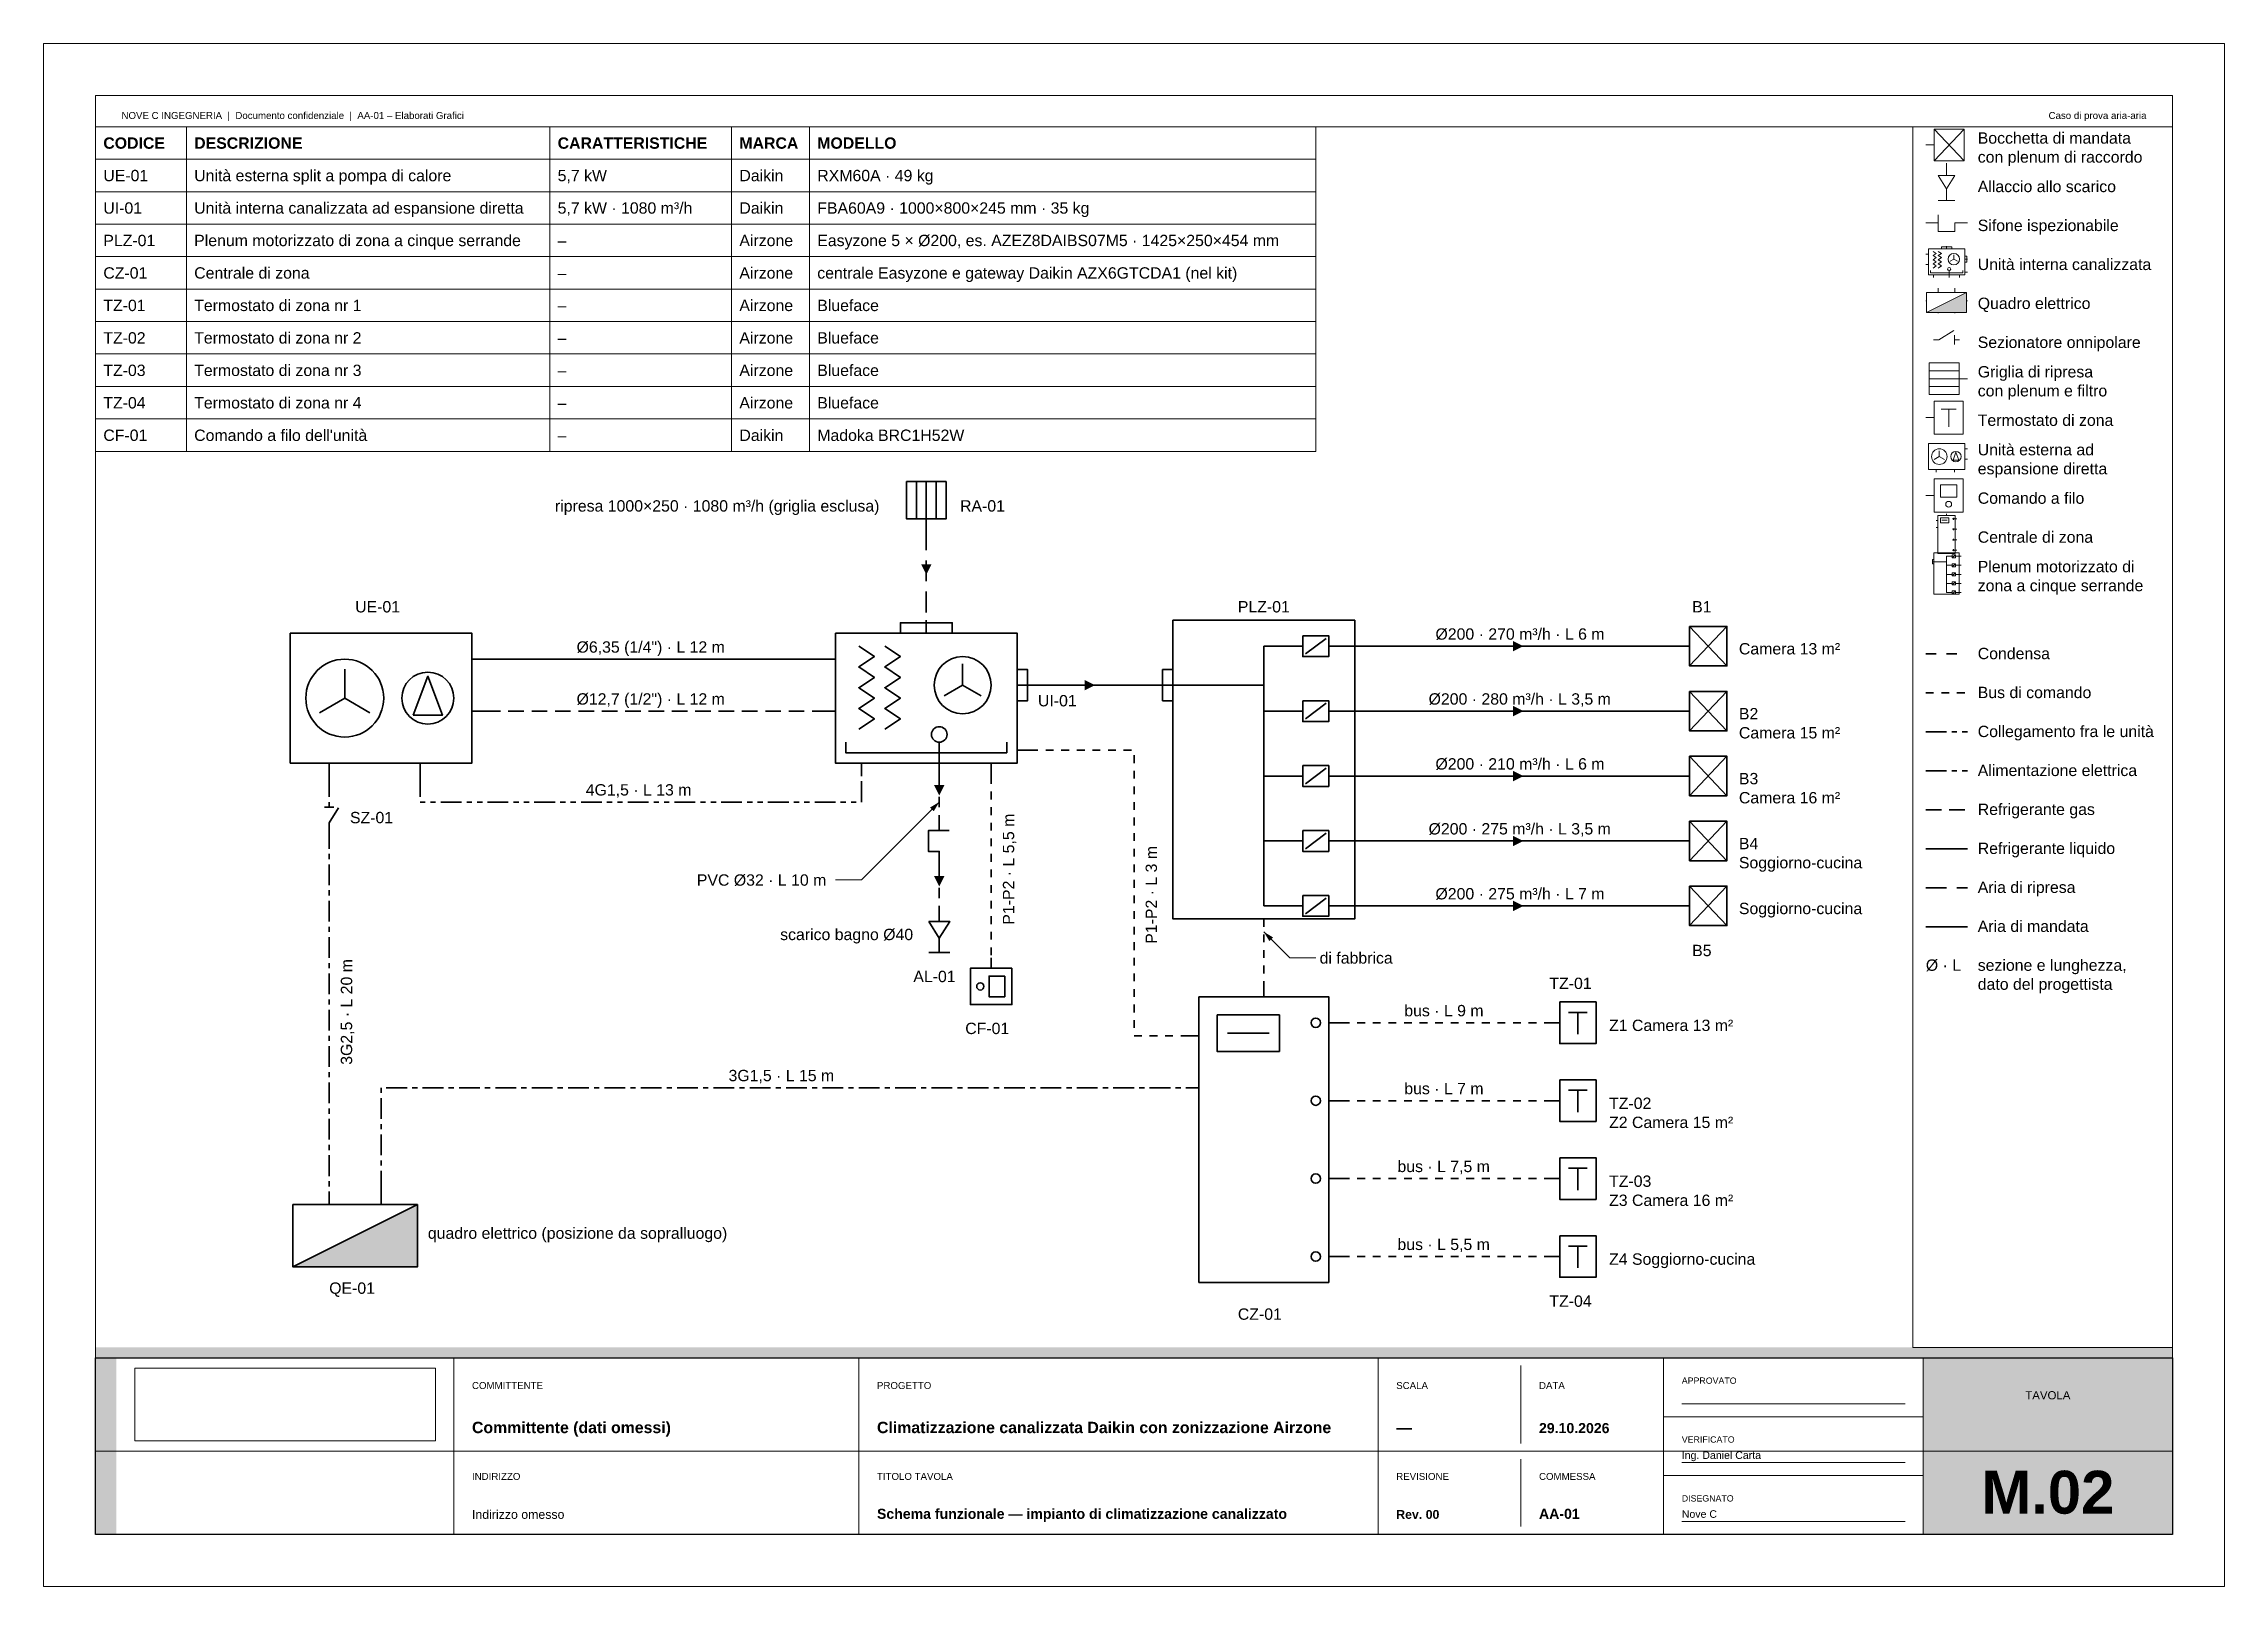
# Paper-space layout 'A3' of a CAD drawing. Header units: millimetres. Extents: x 0 to 420, y 0 to 297.
# The model-space entities are those that its viewports show. They can reach past a viewport. Long polylines and large blocks are cut down to what shows.
import ezdxf
from ezdxf.enums import TextEntityAlignment as Align

# ---------------------------------------------------------------- set-up
doc = ezdxf.new("R2010")
doc.units = ezdxf.units.MM
for name, pattern in [('NOVEC_TRATTO_1P5_1P5', [3, 1.5, -1.5]), ('NOVEC_TRATTO_2_2', [4, 2, -2]), ('NOVEC_TRATTO_3_1P5', [4.5, 3, -1.5]), ('NOVEC_TRATTO_4_1_1_1', [7, 4, -1, 1, -1]), ('NOVEC_TRATTO_4_1_1_1_1_1', [9, 4, -1, 1, -1, 1, -1]), ('NOVEC_TRATTO_4_2', [6, 4, -2])]:
    doc.linetypes.add(name, pattern=pattern)
for name, color, linetype, lineweight, true_color in [('E-CTRL-BUS', 160, 'NOVEC_TRATTO_1P5_1P5', 35, 0x2020e0), ('E-POWR-CIRC', 34, 'NOVEC_TRATTO_4_1_1_1', 35, 0x784212), ('E-POWR-LINK', 230, 'NOVEC_TRATTO_4_1_1_1_1_1', 35, 0xe91e63), ('M-CNDS-PIPE', 252, 'NOVEC_TRATTO_2_2', 35, 0x616a6b), ('M-HVAC-RETN', 134, 'NOVEC_TRATTO_4_2', 35, 0x148f77), ('M-HVAC-SPLY', 134, 'Continuous', 35, 0x148f77), ('M-REFG-GASS', 205, 'NOVEC_TRATTO_3_1P5', 35, 0x6c3483), ('M-REFG-LIQD', 205, 'Continuous', 35, 0x6c3483)]:
    doc.layers.add(name, color=color, linetype=linetype, lineweight=lineweight, true_color=true_color)
doc.layers.add('G-ANNO-NPLT', color=7, linetype='Continuous', lineweight=18, plot=False)
for name, color, linetype, lineweight in [('G-ANNO-TTLB', 7, 'Continuous', 18), ('M-ANNO-DIAM', 7, 'Continuous', 18), ('M-ANNO-IDEN', 7, 'Continuous', 18), ('M-ANNO-LEGN', 7, 'Continuous', 18), ('M-ANNO-SCHD', 7, 'Continuous', 18), ('M-DIAG-EQPM', 7, 'Continuous', 35)]:
    doc.layers.add(name, color=color, linetype=linetype, lineweight=lineweight)
doc.styles.add('NOVEC_ARIAL', font='arial.ttf')
doc.styles.add('NOVEC_ARIAL_GRASSETTO', font='arialbd.ttf')
picture_1 = doc.add_image_def('image1.jpg', size_in_pixel=(2961, 716))

# ---------------------------------------------------------------- blocks, each defined once
blk = doc.blocks.new('NoveC_FlowArrow')
h = blk.add_hatch(color=0)
h.dxf.hatch_style = 1
h.paths.add_polyline_path([(0, 0), (-2, 1), (-2, -1)])
blk = doc.blocks.new('NoveC_ReturnGrille')
at = {"color": 0, "linetype": 'Continuous', "lineweight": -2}
for p, q in [((0.8, -3.1), (8, -3.1)), ((0.8, -5), (8, -5)), ((0.8, -6.9), (8, -6.9)), ((8, -5), (10, -5))]:
    blk.add_line(p, q, dxfattribs=at)
blk.add_lwpolyline([(0.8, -1.2), (8, -1.2), (8, -8.8), (0.8, -8.8)], close=True, dxfattribs=at)
blk = doc.blocks.new('NoveC_SplitOutdoorUnit')
at = {"color": 0, "linetype": 'Continuous', "lineweight": -2}
for p, q in [((37.5, -7.5), (40, -7.5)), ((13, -15), (13, -9.4)), ((13, -15), (8.15, -17.8)), ((13, -15), (17.85, -17.8)), ((37.5, -17.5), (40, -17.5)), ((10, -27.5), (10, -30)), ((27.5, -27.5), (27.5, -30))]:
    blk.add_line(p, q, dxfattribs=at)
for points in [[(2.5, -2.5), (37.5, -2.5), (37.5, -27.5), (2.5, -27.5)], [(26.2, -18.3), (29, -10.8), (31.8, -18.3)]]:
    blk.add_lwpolyline(points, close=True, dxfattribs=at)
for centre, radius in [((13, -15), 7.5), ((29, -15), 5)]:
    blk.add_circle(centre, radius, dxfattribs=at)
blk = doc.blocks.new('NoveC_ElectricalPanel_V1')
at = {"linetype": 'Continuous', "lineweight": -2}
h = blk.add_hatch(color=0, dxfattribs=at)
h.dxf.hatch_style = 1
h.paths.add_polyline_path([(0.5, -14.5), (24.5, -2.5), (24.5, -14.5)])
at = {"color": 0, "linetype": 'Continuous', "lineweight": -2}
for p, q in [((7.5, 0), (7.5, -2.5)), ((17.5, 0), (17.5, -2.5))]:
    blk.add_line(p, q, dxfattribs=at)
for points in [[(0.5, -2.5), (24.5, -2.5), (24.5, -14.5), (0.5, -14.5)], [(0.5, -14.5), (24.5, -2.5), (24.5, -14.5)]]:
    blk.add_lwpolyline(points, close=True, dxfattribs=at)
blk = doc.blocks.new('NoveC_DuctedIndoorUnit')
at = {"color": 0, "linetype": 'Continuous', "lineweight": -2}
for p, q in [((20, 0), (20, -2.5)), ((0, -7.5), (2.5, -7.5)), ((27, -12.5), (27, -8.4)), ((27, -12.5), (23.45, -14.55)), ((27, -12.5), (30.55, -14.55)), ((37.5, -12.5), (40, -12.5)), ((0, -17.5), (2.5, -17.5)), ((22.5, -23.5), (22.5, -30)), ((37.5, -25), (40, -25)), ((7.5, -27.5), (7.5, -30)), ((32.5, -27.5), (32.5, -30))]:
    blk.add_line(p, q, dxfattribs=at)
blk.add_lwpolyline([(2.5, -2.5), (37.5, -2.5), (37.5, -27.5), (2.5, -27.5)], close=True, dxfattribs=at)
for points in [[(15, -2.5), (15, -0.5), (25, -0.5), (25, -2.5)], [(7, -5), (10, -7), (7, -9), (10, -11), (7, -13), (10, -15), (7, -17), (10, -19), (7, -21)], [(12, -5), (15, -7), (12, -9), (15, -11), (12, -13), (15, -15), (12, -17), (15, -19), (12, -21)], [(37.5, -9.5), (39.5, -9.5), (39.5, -15.5), (37.5, -15.5)], [(4.5, -23.5), (4.5, -25.5), (35.5, -25.5), (35.5, -23.5)]]:
    blk.add_lwpolyline(points, dxfattribs=at)
for centre, radius in [((27, -12.5), 5.5), ((22.5, -22), 1.5)]:
    blk.add_circle(centre, radius, dxfattribs=at)
blk = doc.blocks.new('NoveC_CondensateOutlet')
at = {"color": 0, "linetype": 'Continuous', "lineweight": -2}
for p, q in [((2.5, 0), (2.5, -3)), ((2.5, -6.2), (2.5, -9)), ((0.5, -9), (4.5, -9))]:
    blk.add_line(p, q, dxfattribs=at)
blk.add_lwpolyline([(0.5, -3), (4.5, -3), (2.5, -6.2)], close=True, dxfattribs=at)
blk = doc.blocks.new('NoveC_WiredRemote')
at = {"color": 0, "linetype": 'Continuous', "lineweight": -2}
blk.add_line((0, -5), (2, -5), dxfattribs=at)
for points in [[(2, -1), (9, -1), (9, -9), (2, -9)], [(3.5, -2.4), (7.5, -2.4), (7.5, -5.4), (3.5, -5.4)]]:
    blk.add_lwpolyline(points, close=True, dxfattribs=at)
blk.add_circle((5.5, -7.1), 0.7, dxfattribs=at)
blk = doc.blocks.new('NoveC_ZoningPlenum5')
at = {"color": 0, "linetype": 'Continuous', "lineweight": -2}
for p, q in [((28, -6.5), (32, -3.5)), ((20, -5), (20, -55)), ((20, -5), (27.5, -5)), ((32.5, -5), (40, -5)), ((0, -12.5), (2.5, -12.5)), ((2.5, -12.5), (20, -12.5)), ((28, -19), (32, -16)), ((20, -17.5), (27.5, -17.5)), ((32.5, -17.5), (40, -17.5)), ((28, -31.5), (32, -28.5)), ((20, -30), (27.5, -30)), ((32.5, -30), (40, -30)), ((28, -44), (32, -41)), ((20, -42.5), (27.5, -42.5)), ((32.5, -42.5), (40, -42.5)), ((28, -56.5), (32, -53.5)), ((20, -55), (27.5, -55)), ((32.5, -55), (40, -55))]:
    blk.add_line(p, q, dxfattribs=at)
for points in [[(2.5, 0), (37.5, 0), (37.5, -57.5), (2.5, -57.5)], [(27.5, -3), (32.5, -3), (32.5, -7), (27.5, -7)], [(27.5, -15.5), (32.5, -15.5), (32.5, -19.5), (27.5, -19.5)], [(27.5, -28), (32.5, -28), (32.5, -32), (27.5, -32)], [(27.5, -40.5), (32.5, -40.5), (32.5, -44.5), (27.5, -44.5)], [(27.5, -53), (32.5, -53), (32.5, -57), (27.5, -57)]]:
    blk.add_lwpolyline(points, close=True, dxfattribs=at)
blk.add_lwpolyline([(2.5, -9.5), (0.5, -9.5), (0.5, -15.5), (2.5, -15.5)], dxfattribs=at)
blk = doc.blocks.new('NoveC_AirDiffuser')
at = {"color": 0, "linetype": 'Continuous', "lineweight": -2}
for p, q in [((2, -1.2), (9.2, -8.8)), ((2, -8.8), (9.2, -1.2)), ((0, -5), (2, -5))]:
    blk.add_line(p, q, dxfattribs=at)
blk.add_lwpolyline([(2, -1.2), (9.2, -1.2), (9.2, -8.8), (2, -8.8)], close=True, dxfattribs=at)
blk = doc.blocks.new('NoveC_ZoneController')
at = {"color": 0, "linetype": 'Continuous', "lineweight": -2}
for p, q in [((15, 0), (15, -2.5)), ((27.5, -7.5), (30, -7.5)), ((0, -10), (2.5, -10)), ((8, -9.5), (16, -9.5)), ((0, -20), (2.5, -20)), ((27.5, -22.5), (30, -22.5)), ((27.5, -37.5), (30, -37.5)), ((27.5, -52.5), (30, -52.5))]:
    blk.add_line(p, q, dxfattribs=at)
for points in [[(2.5, -2.5), (27.5, -2.5), (27.5, -57.5), (2.5, -57.5)], [(6, -6), (18, -6), (18, -13), (6, -13)]]:
    blk.add_lwpolyline(points, close=True, dxfattribs=at)
for centre in [(25, -7.5), (25, -22.5), (25, -37.5), (25, -52.5)]:
    blk.add_circle(centre, 0.9, dxfattribs=at)
blk = doc.blocks.new('NoveC_RoomThermostat')
at = {"color": 0, "linetype": 'Continuous', "lineweight": -2}
blk.add_line((0, -5), (2, -5), dxfattribs=at)
blk.add_lwpolyline([(2, -1), (9, -1), (9, -9), (2, -9)], close=True, dxfattribs=at)
blk = doc.blocks.new('NoveC_RoomThermostat_Sigla')
at = {"color": 0, "linetype": 'Continuous', "lineweight": -2}
for points in [[(-1.8, 2), (1.8, 2)], [(0, 2), (0, -2.2)]]:
    blk.add_lwpolyline(points, dxfattribs=at)
blk = doc.blocks.new('NoveC_CondensateTrap')
at = {"color": 0, "linetype": 'Continuous', "lineweight": -2}
blk.add_line((3, -0.6), (3, -2.5), dxfattribs=at)
blk.add_lwpolyline([(0, -2.5), (3, -2.5), (3, -4.6), (7, -4.6), (7, -2.5), (10, -2.5)], dxfattribs=at)
blk = doc.blocks.new('NoveC_IsolatorSwitch')
at = {"color": 0, "linetype": 'Continuous', "lineweight": -2}
for p, q in [((0, -2.5), (1, -2.5)), ((1, -2.5), (3.9, -0.7)), ((4, -1.6), (4, -3.4)), ((4, -2.5), (5, -2.5))]:
    blk.add_line(p, q, dxfattribs=at)
blk = doc.blocks.new('NoveC_ElectricalPanel')
at = {"linetype": 'Continuous', "lineweight": -2}
h = blk.add_hatch(color=0, dxfattribs=at)
h.dxf.hatch_style = 1
h.paths.add_polyline_path([(0.5, -14.5), (24.5, -2.5), (24.5, -14.5)])
at = {"color": 0, "linetype": 'Continuous', "lineweight": -2}
for p, q in [((7.5, 0), (7.5, -2.5)), ((17.5, 0), (17.5, -2.5)), ((0, -7.5), (0.5, -7.5)), ((24.5, -7.5), (25, -7.5)), ((7.5, -14.5), (7.5, -15)), ((17.5, -14.5), (17.5, -15))]:
    blk.add_line(p, q, dxfattribs=at)
for points in [[(0.5, -2.5), (24.5, -2.5), (24.5, -14.5), (0.5, -14.5)], [(0.5, -14.5), (24.5, -2.5), (24.5, -14.5)]]:
    blk.add_lwpolyline(points, close=True, dxfattribs=at)

msp = doc.modelspace()

# ---------------------------------------------------------------- linework, layer by layer
at = {"layer": 'E-CTRL-BUS', "flags": 128}
for points in [[(190, 161), (210, 161), (210, 106), (220, 106)], [(182.5, 156), (182.5, 121)], [(235, 128.5), (235, 116)], [(250, 108.5), (290, 108.5)], [(250, 93.5), (290, 93.5)], [(250, 78.5), (290, 78.5)], [(250, 63.5), (290, 63.5)]]:
    msp.add_lwpolyline(points, dxfattribs=at)
at = {"layer": 'E-POWR-CIRC', "flags": 128}
for points in [[(55, 156), (55, 151)], [(55, 146), (55, 76)], [(65, 76), (65, 96), (220, 96)]]:
    msp.add_lwpolyline(points, dxfattribs=at)
at = {"layer": 'E-POWR-LINK', "flags": 128}
msp.add_lwpolyline([(72.5, 156), (72.5, 151), (157.5, 151), (157.5, 156)], dxfattribs=at)
at = {"layer": 'M-ANNO-DIAM'}
for p, q in [((172.5, 151), (157.5, 136)), ((157.5, 136), (152.5, 136)), ((235, 126), (240, 121)), ((240, 121), (245, 121))]:
    msp.add_line(p, q, dxfattribs=at)
for points in [[(172.5, 151), (171.4393, 149.2322), (170.7322, 149.9393)], [(235, 126), (236.7678, 124.9393), (236.0607, 124.2322)]]:
    msp.add_solid(points, dxfattribs=at)
at = {"layer": 'M-ANNO-LEGN', "color": 252, "linetype": 'NOVEC_TRATTO_2_2', "lineweight": 35, "true_color": 0x616a6b}
msp.add_line((362.5, 179.5), (370.5, 179.5), dxfattribs=at)
at = {"layer": 'M-ANNO-LEGN', "color": 160, "linetype": 'NOVEC_TRATTO_1P5_1P5', "lineweight": 35, "true_color": 0x2020e0}
msp.add_line((362.5, 172), (370.5, 172), dxfattribs=at)
at = {"layer": 'M-ANNO-LEGN', "color": 230, "linetype": 'NOVEC_TRATTO_4_1_1_1_1_1', "lineweight": 35, "true_color": 0xe91e63}
msp.add_line((362.5, 164.5), (370.5, 164.5), dxfattribs=at)
at = {"layer": 'M-ANNO-LEGN', "color": 34, "linetype": 'NOVEC_TRATTO_4_1_1_1', "lineweight": 35, "true_color": 0x784212}
msp.add_line((362.5, 157), (370.5, 157), dxfattribs=at)
at = {"layer": 'M-ANNO-LEGN', "color": 205, "linetype": 'NOVEC_TRATTO_3_1P5', "lineweight": 35, "true_color": 0x6c3483}
msp.add_line((362.5, 149.5), (370.5, 149.5), dxfattribs=at)
at = {"layer": 'M-ANNO-LEGN', "color": 205, "linetype": 'Continuous', "lineweight": 35, "true_color": 0x6c3483}
msp.add_line((362.5, 142), (370.5, 142), dxfattribs=at)
at = {"layer": 'M-ANNO-LEGN', "color": 134, "linetype": 'NOVEC_TRATTO_4_2', "lineweight": 35, "true_color": 0x148f77}
msp.add_line((362.5, 134.5), (370.5, 134.5), dxfattribs=at)
at = {"layer": 'M-ANNO-LEGN', "color": 134, "linetype": 'Continuous', "lineweight": 35, "true_color": 0x148f77}
msp.add_line((362.5, 127), (370.5, 127), dxfattribs=at)
at = {"layer": 'M-ANNO-LEGN'}
msp.add_lwpolyline([(360, 281), (410, 281), (410, 46), (360, 46)], close=True, dxfattribs=at)
at = {"layer": 'M-ANNO-SCHD'}
for p, q in [((10, 281), (245, 281)), ((10, 281), (10, 218.5)), ((27.5, 281), (27.5, 218.5)), ((97.5, 281), (97.5, 218.5)), ((132.5, 281), (132.5, 218.5)), ((147.5, 281), (147.5, 218.5)), ((245, 281), (245, 218.5)), ((10, 274.75), (245, 274.75)), ((10, 268.5), (245, 268.5)), ((10, 262.25), (245, 262.25)), ((10, 256), (245, 256)), ((10, 249.75), (245, 249.75)), ((10, 243.5), (245, 243.5)), ((10, 237.25), (245, 237.25)), ((10, 231), (245, 231)), ((10, 224.75), (245, 224.75)), ((10, 218.5), (245, 218.5))]:
    msp.add_line(p, q, dxfattribs=at)
at = {"layer": 'M-CNDS-PIPE', "flags": 128}
for points in [[(172.5, 156), (172.5, 148.5)], [(172.5, 138.5), (172.5, 131)]]:
    msp.add_lwpolyline(points, dxfattribs=at)
at = {"layer": 'M-HVAC-RETN', "flags": 128}
msp.add_lwpolyline([(170, 203.5), (170, 186)], dxfattribs=at)
at = {"layer": 'M-HVAC-SPLY', "flags": 128}
for points in [[(255, 181), (315, 181)], [(190, 173.5), (215, 173.5)], [(255, 168.5), (315, 168.5)], [(255, 156), (315, 156)], [(255, 143.5), (315, 143.5)], [(255, 131), (315, 131)]]:
    msp.add_lwpolyline(points, dxfattribs=at)
at = {"layer": 'M-REFG-GASS', "flags": 128}
msp.add_lwpolyline([(85, 168.5), (150, 168.5)], dxfattribs=at)
at = {"layer": 'M-REFG-LIQD', "flags": 128}
msp.add_lwpolyline([(85, 178.5), (150, 178.5)], dxfattribs=at)

# ---------------------------------------------------------------- block references
at = {"layer": 'M-ANNO-LEGN', "lineweight": 18}
for name, p, xscale, yscale in [('NoveC_AirDiffuser', (362.5, 281.5), 0.8, 0.8), ('NoveC_CondensateOutlet', (364.5, 274), 0.8, 0.8), ('NoveC_CondensateTrap', (362.5, 264.5), 0.8, 0.8), ('NoveC_DuctedIndoorUnit', (362.5, 258), 0.2, 0.2), ('NoveC_ElectricalPanel', (362.5, 249.9), 0.32, 0.32), ('NoveC_ReturnGrille', (362.5, 236.5), 0.8, 0.8), ('NoveC_RoomThermostat', (362.5, 229), 0.8, 0.8), ('NoveC_RoomThermostat_Sigla', (366.9, 225), 0.8, 0.8), ('NoveC_SplitOutdoorUnit', (362.5, 220.5), 0.2, 0.2), ('NoveC_WiredRemote', (362.5, 214), 0.8, 0.8), ('NoveC_ZoneController', (364.5, 206.5), 0.13333333333333333, 0.13333333333333333), ('NoveC_ZoningPlenum5', (363.717391, 199), 0.1391304347826087, 0.1391304347826087)]:
    msp.add_blockref(name, p, dxfattribs=dict(at, xscale=xscale, yscale=yscale))
msp.add_blockref('NoveC_IsolatorSwitch', (364, 242.5), dxfattribs=at)
at = {"layer": 'M-CNDS-PIPE', "rotation": 270}
for p in [(172.5, 152.25), (172.5, 134.75)]:
    msp.add_blockref('NoveC_FlowArrow', p, dxfattribs=at)
at = {"layer": 'M-DIAG-EQPM', "rotation": 270}
for name, p in [('NoveC_ReturnGrille', (175, 213.5)), ('NoveC_CondensateTrap', (175, 148.5)), ('NoveC_WiredRemote', (187.5, 121))]:
    msp.add_blockref(name, p, dxfattribs=at)
at = {"layer": 'M-DIAG-EQPM'}
for name, p in [('NoveC_DuctedIndoorUnit', (150, 186)), ('NoveC_ZoningPlenum5', (215, 186)), ('NoveC_AirDiffuser', (315, 186)), ('NoveC_SplitOutdoorUnit', (45, 186)), ('NoveC_AirDiffuser', (315, 173.5)), ('NoveC_AirDiffuser', (315, 161)), ('NoveC_AirDiffuser', (315, 148.5)), ('NoveC_AirDiffuser', (315, 136)), ('NoveC_CondensateOutlet', (170, 131)), ('NoveC_ZoneController', (220, 116)), ('NoveC_RoomThermostat', (290, 113.5)), ('NoveC_RoomThermostat_Sigla', (295.5, 108.5)), ('NoveC_RoomThermostat', (290, 98.5)), ('NoveC_RoomThermostat_Sigla', (295.5, 93.5)), ('NoveC_RoomThermostat', (290, 83.5)), ('NoveC_RoomThermostat_Sigla', (295.5, 78.5)), ('NoveC_ElectricalPanel_V1', (47.5, 76)), ('NoveC_RoomThermostat', (290, 68.5)), ('NoveC_RoomThermostat_Sigla', (295.5, 63.5))]:
    msp.add_blockref(name, p, dxfattribs=at)
at = {"layer": 'M-DIAG-EQPM', "xscale": -1, "rotation": 270}
msp.add_blockref('NoveC_IsolatorSwitch', (57.5, 146), dxfattribs=at)
at = {"layer": 'M-HVAC-RETN', "rotation": 270}
msp.add_blockref('NoveC_FlowArrow', (170, 194.75), dxfattribs=at)
at = {"layer": 'M-HVAC-SPLY'}
for p in [(285, 181), (202.5, 173.5), (285, 168.5), (285, 156), (285, 143.5), (285, 131)]:
    msp.add_blockref('NoveC_FlowArrow', p, dxfattribs=at)

# ---------------------------------------------------------------- texts
at = {"layer": 'M-ANNO-DIAM', "style": 'NOVEC_ARIAL'}
for s, p in [('Ø6,35 (1/4") · L 12 m', (102.642588, 179.75)), ('Ø200 · 270 m³/h · L 6 m', (268.059788, 182.25)), ('Ø12,7 (1/2") · L 12 m', (102.642588, 169.75)), ('Ø200 · 280 m³/h · L 3,5 m', (266.735813, 169.75)), ('Ø200 · 210 m³/h · L 6 m', (268.059788, 157.25)), ('4G1,5 · L 13 m', (104.411375, 152.25)), ('Ø200 · 275 m³/h · L 3,5 m', (266.735813, 144.75)), ('PVC Ø32 · L 10 m', (125.81025, 134.88875)), ('Ø200 · 275 m³/h · L 7 m', (268.059788, 132.25)), ('di fabbrica', (245.75, 119.88875)), ('bus · L 9 m', (262.059325, 109.75)), ('3G1,5 · L 15 m', (131.911375, 97.25)), ('bus · L 7 m', (262.059325, 94.75)), ('bus · L 7,5 m', (260.73535, 79.75)), ('bus · L 5,5 m', (260.73535, 64.75))]:
    msp.add_text(s, height=2.1844, dxfattribs=at).set_placement(p)
for s, p in [('P1-P2 · L 5,5 m', (186.925, 127.382738)), ('P1-P2 · L 3 m', (214.425, 123.706712)), ('3G2,5 · L 20 m', (59.425, 100.411375))]:
    msp.add_text(s, height=2.1844, rotation=90, dxfattribs=at).set_placement(p)
at = {"layer": 'M-ANNO-IDEN', "style": 'NOVEC_ARIAL'}
for s, p in [('ripresa 1000×250 · 1080 m³/h (griglia esclusa)', (98.476, 206.9125)), ('RA-01', (176.5, 206.9125)), ('UE-01', (60, 187.5)), ('PLZ-01', (230, 187.5)), ('B1', (317.5, 187.5)), ('Camera 13 m²', (326.5, 179.4125)), ('UI-01', (191.5, 169.4125)), ('B2', (326.5, 166.9125)), ('Camera 15 m²', (326.5, 163.2375)), ('B3', (326.5, 154.4125)), ('Camera 16 m²', (326.5, 150.7375)), ('SZ-01', (59, 146.9125)), ('B4', (326.5, 141.9125)), ('Soggiorno-cucina', (326.5, 138.2375)), ('Soggiorno-cucina', (326.5, 129.4125)), ('scarico bagno Ø40', (141.852225, 124.4125)), ('B5', (317.5, 121.325)), ('AL-01', (167.5, 116.325)), ('TZ-01', (290, 115)), ('CF-01', (177.5, 106.325)), ('Z1 Camera 13 m²', (301.5, 106.9125)), ('TZ-02', (301.5, 91.9125)), ('Z2 Camera 15 m²', (301.5, 88.2375)), ('TZ-03', (301.5, 76.9125)), ('Z3 Camera 16 m²', (301.5, 73.2375)), ('quadro elettrico (posizione da sopralluogo)', (74, 66.9125)), ('Z4 Soggiorno-cucina', (301.5, 61.9125)), ('QE-01', (55, 56.325)), ('TZ-04', (290, 53.825)), ('CZ-01', (230, 51.325))]:
    msp.add_text(s, height=2.1844, dxfattribs=at).set_placement(p)
at = {"layer": 'M-ANNO-LEGN', "style": 'NOVEC_ARIAL'}
for s, p in [('Bocchetta di mandata', (372.5, 277.7381)), ('con plenum di raccordo', (372.5, 274.0869)), ('Allaccio allo scarico', (372.5, 268.4125)), ('Sifone ispezionabile', (372.5, 260.9125)), ('Unità interna canalizzata', (372.5, 253.4125)), ('Quadro elettrico', (372.5, 245.9125)), ('Sezionatore onnipolare', (372.5, 238.4125)), ('con plenum e filtro', (372.5, 229.0869)), ('Griglia di ripresa', (372.5, 232.7381)), ('Termostato di zona', (372.5, 223.4125)), ('Unità esterna ad', (372.5, 217.7381)), ('espansione diretta', (372.5, 214.0869)), ('Comando a filo', (372.5, 208.4125)), ('Centrale di zona', (372.5, 200.9125)), ('Plenum motorizzato di', (372.5, 195.2381)), ('zona a cinque serrande', (372.5, 191.5869)), ('Condensa', (372.5, 178.5)), ('Bus di comando', (372.5, 171)), ('Collegamento fra le unità', (372.5, 163.5)), ('Alimentazione elettrica', (372.5, 156)), ('Refrigerante gas', (372.5, 148.5)), ('Refrigerante liquido', (372.5, 141)), ('Aria di ripresa', (372.5, 133.5)), ('Aria di mandata', (372.5, 126)), ('Ø · L', (362.5, 118.5)), ('sezione e lunghezza,', (372.5, 118.5)), ('dato del progettista', (372.5, 114.84875))]:
    msp.add_text(s, height=2.1844, dxfattribs=at).set_placement(p)
at = {"layer": 'M-ANNO-SCHD'}
for s, style, p in [('CODICE', 'NOVEC_ARIAL_GRASSETTO', (11.5, 276.76375)), ('DESCRIZIONE', 'NOVEC_ARIAL_GRASSETTO', (29, 276.76375)), ('CARATTERISTICHE', 'NOVEC_ARIAL_GRASSETTO', (99, 276.76375)), ('MARCA', 'NOVEC_ARIAL_GRASSETTO', (134, 276.76375)), ('MODELLO', 'NOVEC_ARIAL_GRASSETTO', (149, 276.76375)), ('UE-01', 'NOVEC_ARIAL', (11.5, 270.51375)), ('Unità esterna split a pompa di calore', 'NOVEC_ARIAL', (29, 270.51375)), ('5,7 kW', 'NOVEC_ARIAL', (99, 270.51375)), ('Daikin', 'NOVEC_ARIAL', (134, 270.51375)), ('RXM60A · 49 kg', 'NOVEC_ARIAL', (149, 270.51375)), ('UI-01', 'NOVEC_ARIAL', (11.5, 264.26375)), ('Unità interna canalizzata ad espansione diretta', 'NOVEC_ARIAL', (29, 264.26375)), ('5,7 kW · 1080 m³/h', 'NOVEC_ARIAL', (99, 264.26375)), ('Daikin', 'NOVEC_ARIAL', (134, 264.26375)), ('FBA60A9 · 1000×800×245 mm · 35 kg', 'NOVEC_ARIAL', (149, 264.26375)), ('PLZ-01', 'NOVEC_ARIAL', (11.5, 258.01375)), ('Plenum motorizzato di zona a cinque serrande', 'NOVEC_ARIAL', (29, 258.01375)), ('–', 'NOVEC_ARIAL', (99, 258.01375)), ('Airzone', 'NOVEC_ARIAL', (134, 258.01375)), ('Easyzone 5 × Ø200, es. AZEZ8DAIBS07M5 · 1425×250×454 mm', 'NOVEC_ARIAL', (149, 258.01375)), ('CZ-01', 'NOVEC_ARIAL', (11.5, 251.76375)), ('Centrale di zona', 'NOVEC_ARIAL', (29, 251.76375)), ('–', 'NOVEC_ARIAL', (99, 251.76375)), ('Airzone', 'NOVEC_ARIAL', (134, 251.76375)), ('centrale Easyzone e gateway Daikin AZX6GTCDA1 (nel kit)', 'NOVEC_ARIAL', (149, 251.76375)), ('Termostato di zona nr 1', 'NOVEC_ARIAL', (29, 245.51375)), ('Airzone', 'NOVEC_ARIAL', (134, 245.51375)), ('Blueface', 'NOVEC_ARIAL', (149, 245.51375)), ('TZ-01', 'NOVEC_ARIAL', (11.5, 245.51375)), ('–', 'NOVEC_ARIAL', (99, 245.51375)), ('TZ-02', 'NOVEC_ARIAL', (11.5, 239.26375)), ('Termostato di zona nr 2', 'NOVEC_ARIAL', (29, 239.26375)), ('–', 'NOVEC_ARIAL', (99, 239.26375)), ('Airzone', 'NOVEC_ARIAL', (134, 239.26375)), ('Blueface', 'NOVEC_ARIAL', (149, 239.26375)), ('TZ-03', 'NOVEC_ARIAL', (11.5, 233.01375)), ('Termostato di zona nr 3', 'NOVEC_ARIAL', (29, 233.01375)), ('Airzone', 'NOVEC_ARIAL', (134, 233.01375)), ('Blueface', 'NOVEC_ARIAL', (149, 233.01375)), ('–', 'NOVEC_ARIAL', (99, 233.01375)), ('TZ-04', 'NOVEC_ARIAL', (11.5, 226.76375)), ('Termostato di zona nr 4', 'NOVEC_ARIAL', (29, 226.76375)), ('–', 'NOVEC_ARIAL', (99, 226.76375)), ('Airzone', 'NOVEC_ARIAL', (134, 226.76375)), ('Blueface', 'NOVEC_ARIAL', (149, 226.76375)), ('CF-01', 'NOVEC_ARIAL', (11.5, 220.51375)), ("Comando a filo dell'unità", 'NOVEC_ARIAL', (29, 220.51375)), ('Daikin', 'NOVEC_ARIAL', (134, 220.51375)), ('Madoka BRC1H52W', 'NOVEC_ARIAL', (149, 220.51375)), ('–', 'NOVEC_ARIAL', (99, 220.51375))]:
    msp.add_text(s, height=2.1844, dxfattribs=dict(at, style=style)).set_placement(p)

psp = doc.layouts.new('A3')

# ---------------------------------------------------------------- hatches: boundary and pattern name
at = {"layer": 'G-ANNO-TTLB', "true_color": 0x2abfbf}
h = psp.add_hatch(color=133, dxfattribs=at)
h.dxf.hatch_style = 1
h.paths.add_polyline_path([(10, 46), (410, 46), (410, 44), (10, 44)])
at = {"layer": 'G-ANNO-TTLB', "true_color": 0x1c2e4a}
h = psp.add_hatch(color=159, dxfattribs=at)
h.dxf.hatch_style = 1
h.paths.add_polyline_path([(10, 44), (14, 44), (14, 10), (10, 10)])
at = {"layer": 'G-ANNO-TTLB', "true_color": 0x2abfbf}
h = psp.add_hatch(color=133, dxfattribs=at)
h.dxf.hatch_style = 1
h.paths.add_polyline_path([(362, 46), (410, 46), (410, 44), (362, 44)])
at = {"layer": 'G-ANNO-TTLB', "true_color": 0x1c2e4a}
h = psp.add_hatch(color=159, dxfattribs=at)
h.dxf.hatch_style = 1
h.paths.add_polyline_path([(362, 44), (410, 44), (410, 10), (362, 10)])

# ---------------------------------------------------------------- linework, layer by layer
at = {"layer": 'G-ANNO-TTLB', "color": 254, "lineweight": 9, "true_color": 0xe0e0e0}
for p, q in [((14, 281), (406, 281)), ((79, 10), (79, 44)), ((284.5, 27.5), (284.5, 42.5)), ((315.5, 35.167), (358.5, 35.167)), ((312, 32.667), (362, 32.667)), ((284.5, 11.5), (284.5, 24.5)), ((312, 21.333), (362, 21.333)), ((315.5, 23.833), (358.5, 23.833)), ((315.5, 12.5), (358.5, 12.5))]:
    psp.add_line(p, q, dxfattribs=at)
at = {"layer": 'G-ANNO-TTLB', "color": 159, "lineweight": 15, "true_color": 0x1c2e4a}
for p, q in [((79, 10), (79, 44)), ((157, 10), (157, 44)), ((257, 10), (257, 44)), ((312, 10), (312, 44)), ((362, 10), (362, 44))]:
    psp.add_line(p, q, dxfattribs=at)
at = {"layer": 'G-ANNO-TTLB', "color": 254, "lineweight": 15, "true_color": 0xe0e0e0}
psp.add_line((10, 26), (410, 26), dxfattribs=at)
at = {"layer": 'G-ANNO-TTLB', "color": 159, "lineweight": 18, "true_color": 0x1c2e4a}
psp.add_lwpolyline([(10, 287), (410, 287), (410, 10), (10, 10)], close=True, dxfattribs=at)
at = {"layer": 'G-ANNO-TTLB', "color": 159, "lineweight": 30, "true_color": 0x1c2e4a}
psp.add_lwpolyline([(10, 44), (410, 44), (410, 10), (10, 10)], close=True, dxfattribs=at)

# ---------------------------------------------------------------- texts
at = {"layer": 'G-ANNO-TTLB', "color": 253, "true_color": 0x999999, "style": 'NOVEC_ARIAL'}
for s, height, p in [('NOVE C INGEGNERIA  |  Documento confidenziale  |  AA-01 – Elaborati Grafici', 1.3349, (15, 282.5)), ('COMMITTENTE', 1.3349, (82.5, 38)), ('PROGETTO', 1.3349, (160.5, 38)), ('SCALA', 1.3349, (260.5, 38)), ('DATA', 1.3349, (288, 38)), ('APPROVATO', 1.2136, (315.5, 39)), ('VERIFICATO', 1.2136, (315.5, 27.667)), ('INDIRIZZO', 1.3349, (82.5, 20.5)), ('TITOLO TAVOLA', 1.3349, (160.5, 20.5)), ('REVISIONE', 1.3349, (260.5, 20.5)), ('COMMESSA', 1.3349, (288, 20.5)), ('DISEGNATO', 1.2136, (315.5, 16.333))]:
    psp.add_text(s, height=height, dxfattribs=at).set_placement(p)
psp.add_text('Caso di prova aria-aria', height=1.3349, dxfattribs=at).set_placement((405, 282.5), align=Align.RIGHT)
at = {"layer": 'G-ANNO-TTLB', "color": 255, "true_color": 0xffffff, "transparency": 33554559, "style": 'NOVEC_ARIAL'}
psp.add_text('TAVOLA', height=1.5777, dxfattribs=at).set_placement((386, 36), align=Align.CENTER)
at = {"layer": 'G-ANNO-TTLB', "color": 59, "true_color": 0x2d2d2d}
for s, height, style, p in [('Committente (dati omessi)', 2.1844, 'NOVEC_ARIAL_GRASSETTO', (82.5, 29.5)), ('Climatizzazione canalizzata Daikin con zonizzazione Airzone', 2.1844, 'NOVEC_ARIAL_GRASSETTO', (160.5, 29.5)), ('—', 2.184, 'NOVEC_ARIAL_GRASSETTO', (260.5, 29.5)), ('29.10.2026', 1.9417, 'NOVEC_ARIAL_GRASSETTO', (288, 29.5)), ('Ing. Daniel Carta', 1.4563, 'NOVEC_ARIAL', (315.5, 24.533)), ('Indirizzo omesso', 1.6989, 'NOVEC_ARIAL', (82.5, 13)), ('Schema funzionale — impianto di climatizzazione canalizzato', 1.9417, 'NOVEC_ARIAL_GRASSETTO', (160.5, 13)), ('Rev. 00', 1.6989, 'NOVEC_ARIAL_GRASSETTO', (260.5, 13)), ('AA-01', 1.9417, 'NOVEC_ARIAL_GRASSETTO', (288, 13)), ('Nove C', 1.4563, 'NOVEC_ARIAL', (315.5, 13.2))]:
    psp.add_text(s, height=height, dxfattribs=dict(at, style=style)).set_placement(p)
at = {"layer": 'G-ANNO-TTLB', "color": 255, "true_color": 0xffffff, "style": 'NOVEC_ARIAL_GRASSETTO'}
psp.add_text('M.02', height=8.2521, dxfattribs=at).set_placement((386, 14), align=Align.CENTER)

# ---------------------------------------------------------------- pictures from other files: only their frames are drawn
at = {"layer": 'G-ANNO-TTLB'}
image = psp.add_image(picture_1, insert=(17.552, 28), size_in_units=(57.896, 14), dxfattribs=at)

# ---------------------------------------------------------------- viewports
at = {"layer": 'G-ANNO-NPLT'}
psp.add_viewport(center=(210, 148.5), size=(420, 297), view_center_point=(210, 148.5), view_height=297, dxfattribs=at)

doc.saveas('drawing.dxf')
